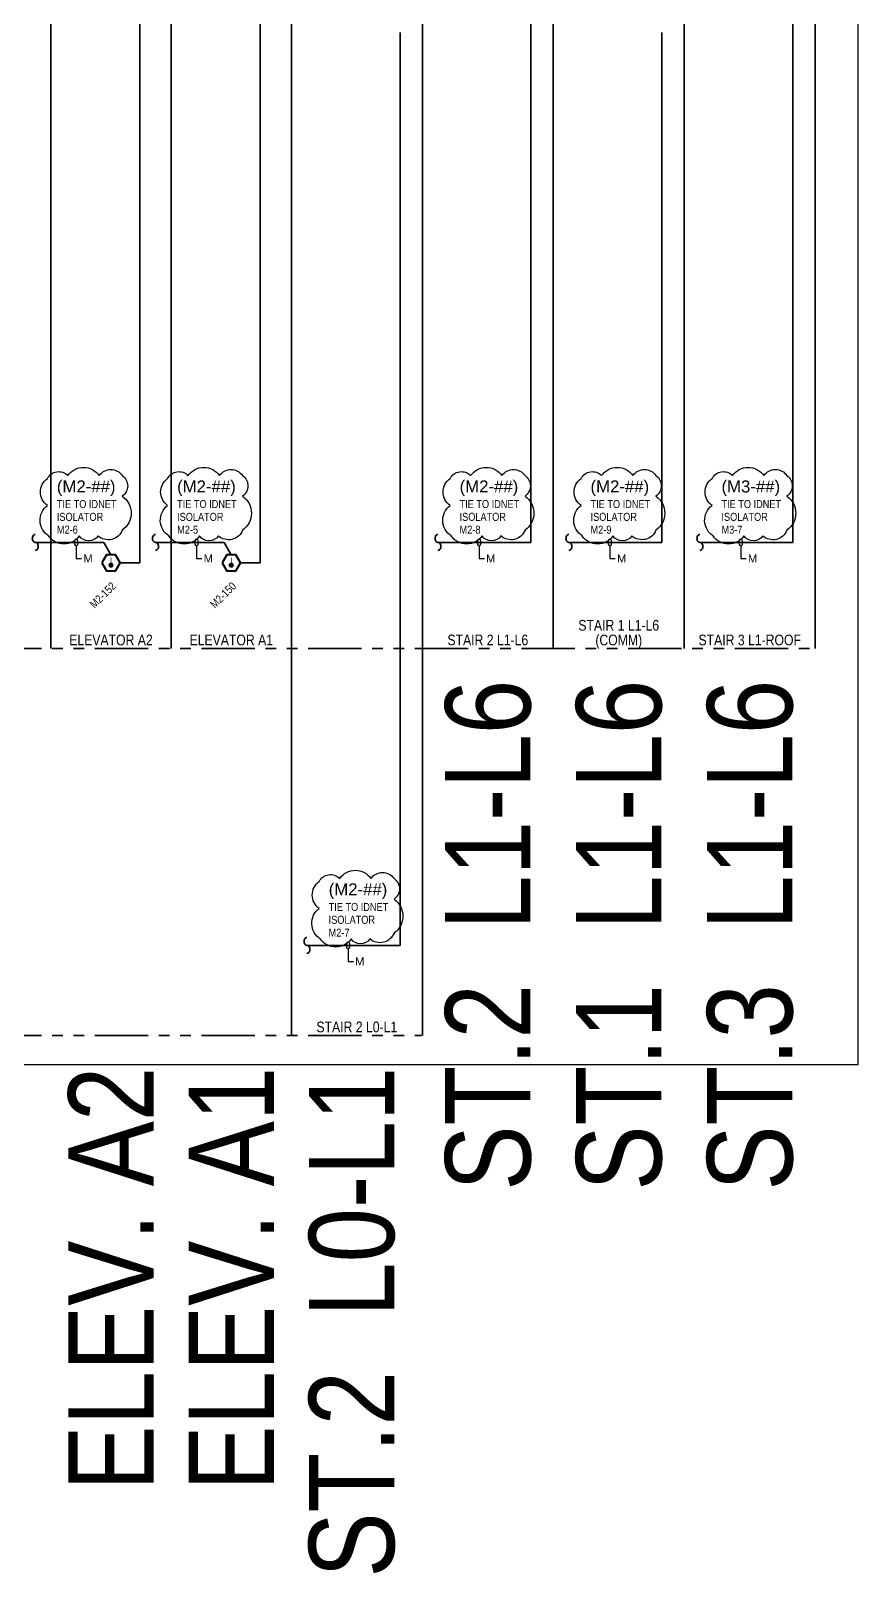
# Model space of a CAD drawing. Header units: inches. Extents: x 84 to 207, y -12 to 77.
# Drawn here: x 197.02 to 206.72, y -12.15 to 5.92 of the extents above; entities that cross this region are included whole.
import ezdxf
from ezdxf import colors
from ezdxf.entities.mleader import LeaderData, LeaderLine
from ezdxf.enums import TextEntityAlignment as Align
from ezdxf.math import Vec2, Vec3

# ---------------------------------------------------------------- set-up
doc = ezdxf.new("R2010")
doc.units = ezdxf.units.IN
doc.header["$MEASUREMENT"] = 0
doc.set_wipeout_variables(frame=1)
doc.linetypes.add('PHANTOM2', pattern=[1.25, 0.625, -0.125, 0.125, -0.125, 0.125, -0.125])
for name, color, linetype, lineweight in [('F-ALRM-DTCT', 23, 'Continuous', 40), ('F-ALRM-WIRE-DTCT', 151, 'Continuous', 35), ('F-ANNO-DTCT', 151, 'Continuous', 25), ('F-ANNO-DTCT-ADDR', 143, 'Continuous', 25), ('F-ANNO-DTCT-DESC', 150, 'Continuous', 25), ('F-ANNO-DTCT-NOTE', 140, 'Continuous', 25), ('F-ANNO-TEXT', 7, 'Continuous', 25), ('F-ANNO-WIPE', 7, 'Continuous', 0)]:
    doc.layers.add(name, color=color, linetype=linetype, lineweight=lineweight)
doc.styles.add('Body', font='', dxfattribs={"height": 0.09375})
doc.styles.add('MtXpl_Arial_Narrow', font='arial.ttf')
doc.styles.get("Standard").update_dxf_attribs({"font": 'arial.ttf'})
doc.styles.get('Body').set_extended_font_data('Arial Narrow')

# ---------------------------------------------------------------- blocks, each defined once
blk = doc.blocks.new('*U18')
at = {"color": 0, "linetype": 'ByBlock', "lineweight": -2, "style": 'Body', "flags": 9}
blk.add_attdef('WIREDROP', (-0.037, -0.197), '', height=0.00937, dxfattribs=at)
at = {"layer": 'F-ANNO-DTCT-ADDR', "style": 'Body', "flags": 8}
blk.add_attdef('ADDRESS', text='', height=0.0938, rotation=45, dxfattribs=at).set_placement((0, -0.218), align=Align.TOP_RIGHT)
at = {"layer": 'F-ANNO-DTCT-DESC', "lineweight": 30, "flags": 51}
blk.add_attdef('DESCRIPTION', text='', height=0.0938, rotation=45, dxfattribs=at).set_placement((0.201, -0.218), align=Align.TOP_RIGHT)
at = {"linetype": 'ByBlock', "lineweight": -2, "ltscale": 0.5}
blk.add_wipeout([(-0.054, 0.094), (-0.108, 0), (-0.054, -0.094), (0.054, -0.094), (0.108, 0), (0.054, 0.094)], dxfattribs=at).dxf.layer = 'F-ANNO-WIPE'
blk.add_lwpolyline([(-0.108, 0), (-0.054, -0.094), (0.054, -0.094), (0.108, 0), (0.054, 0.094), (-0.054, 0.094)], close=True, dxfattribs=at)
at = {"color": 0, "linetype": 'ByBlock', "lineweight": -2, "const_width": 0.0299}
blk.add_lwpolyline([(-0.015, -0.028, 1), (0.015, -0.028, 1)], format="xyb", close=True, dxfattribs=at)
at = {"color": 0, "linetype": 'ByBlock', "lineweight": -2, "const_width": 0.01}
blk.add_lwpolyline([(0, -0.021), (0, 0.062)], dxfattribs=at)
at = {"color": 0, "linetype": 'ByBlock', "lineweight": -2, "style": 'Body', "flags": 9}
for tag, p in [('DEVTYPE', (-0.037, -0.126)), ('POINTTYPE', (-0.037, -0.14)), ('ELEVATION', (-0.037, -0.154)), ('PID', (-0.037, -0.168)), ('PID_SECONDARY', (-0.037, -0.182))]:
    blk.add_attdef(tag, p, '', height=0.00937, dxfattribs=at)
at = {"layer": 'F-ANNO-DTCT', "style": 'Body', "flags": 8}
for tag, p in [('WG', (-0.199, 0.047)), ('WP', (0.178, 0.046))]:
    blk.add_attdef(tag, text='', height=0.0938, dxfattribs=at).set_placement(p, align=Align.MIDDLE_CENTER)
blk.add_attdef('HEAT_SENSOR_TYPE', text='', height=0.0938, dxfattribs=at).set_placement((0.098, -0.094), align=Align.MIDDLE_LEFT)
at = {"layer": 'F-ANNO-DTCT-NOTE', "linetype": 'ByBlock', "lineweight": -2, "flags": 104}
blk.add_attdef('NOTES', text='', height=0.0938, dxfattribs=at).set_placement((-0.145, 0.018), align=Align.TOP_RIGHT)
at = {"layer": 'F-ANNO-DTCT-NOTE', "linetype": 'ByBlock', "lineweight": -2, "style": 'Body', "flags": 8}
blk.add_attdef('NOTE', text='', height=0.0938, dxfattribs=at).set_placement((-0.145, -0.094), align=Align.TOP_RIGHT)
blk = doc.blocks.new('*U88')
at = {"color": 0}
for centre, major_axis in [((-0.046875, 0), (-0.046875, 0)), ((0.046875, 0), (0.046875, 0))]:
    blk.add_ellipse(centre, major_axis=major_axis, ratio=0.740925497, start_param=0, end_param=3.141592654, dxfattribs=at)
blk = doc.blocks.new('WireTagLoop')
at = {"color": 0, "linetype": 'ByBlock', "lineweight": -2}
blk.add_lwpolyline([(-0.5, 0.5, 0.999484), (-0.5, -0.5), (0.5, -0.5, 0.999484), (0.5, 0.5, 0.000258)], format="xyb", close=True, dxfattribs=at)
blk = doc.blocks.new('*U76')
at = {"color": 0, "linetype": 'ByBlock', "lineweight": -2}
for points in [[(0, 0.156), (0.083, 0.3)], [(0.083, 0.3), (0.888, 0.3)]]:
    blk.add_lwpolyline(points, dxfattribs=at)
blk = doc.blocks.new('*U89')
at = {"color": 0}
for centre, major_axis in [((-0.046875, 0), (-0.046875, 0)), ((0.046875, 0), (0.046875, 0))]:
    blk.add_ellipse(centre, major_axis=major_axis, ratio=0.740925497, start_param=0, end_param=3.141592654, dxfattribs=at)

msp = doc.modelspace()

# ---------------------------------------------------------------- linework, layer by layer
at = {"layer": 'Defpoints', "color": 1}
msp.add_lwpolyline([(171.017, -6.191), (206.716, -6.191), (206.716, 23.914), (171.017, 23.914)], close=True, dxfattribs=at)
at = {"layer": 'Defpoints', "color": 3}
for points in [[(198.093, 0.709, -0.520567), (198.093, 0.467, -0.520567), (198.093, 0.069, -0.520567), (197.81, 0.001, -0.520567), (197.589, 0.001, -0.520567), (197.229, 0.001, -0.520567), (197.215, 0.358, -0.520567), (197.215, 0.673, -0.520567), (197.455, 0.709, -0.520567), (197.822, 0.709, -0.520567)], [(199.502, 0.709, -0.520567), (199.502, 0.467, -0.520567), (199.502, 0.069, -0.520567), (199.219, 0.001, -0.520567), (198.998, 0.001, -0.520567), (198.638, 0.001, -0.520567), (198.624, 0.358, -0.520567), (198.624, 0.673, -0.520567), (198.864, 0.709, -0.520567), (199.232, 0.709, -0.520567)], [(202.812, 0.709, -0.520567), (202.812, 0.467, -0.520567), (202.812, 0.069, -0.520567), (202.529, 0.001, -0.520567), (202.308, 0.001, -0.520567), (201.948, 0.001, -0.520567), (201.934, 0.358, -0.520567), (201.934, 0.673, -0.520567), (202.174, 0.709, -0.520567), (202.541, 0.709, -0.520567)], [(204.346, 0.709, -0.520567), (204.346, 0.467, -0.520567), (204.346, 0.069, -0.520567), (204.064, 0.001, -0.520567), (203.842, 0.001, -0.520567), (203.482, 0.001, -0.520567), (203.469, 0.358, -0.520567), (203.469, 0.673, -0.520567), (203.709, 0.709, -0.520567), (204.076, 0.709, -0.520567)], [(201.277, -4.012, -0.520567), (201.277, -4.255, -0.520567), (201.277, -4.652, -0.520567), (200.995, -4.721, -0.520567), (200.774, -4.721, -0.520567), (200.413, -4.721, -0.520567), (200.4, -4.363, -0.520567), (200.4, -4.049, -0.520567), (200.64, -4.012, -0.520567), (201.007, -4.012, -0.520567)]]:
    msp.add_lwpolyline(points, format="xyb", close=True, dxfattribs=at)
at = {"layer": 'Defpoints', "color": 6}
msp.add_lwpolyline([(205.881, 0.709, -0.520567), (205.881, 0.467, -0.520567), (205.881, 0.069, -0.520567), (205.598, 0.001, -0.520567), (205.377, 0.001, -0.520567), (205.016, 0.001, -0.520567), (205.003, 0.358, -0.520567), (205.003, 0.673, -0.520567), (205.243, 0.709, -0.520567), (205.61, 0.709, -0.520567)], format="xyb", close=True, dxfattribs=at)
at = {"layer": 'F-ALRM-WIRE-DTCT', "color": 251, "true_color": 0x636466}
for p, q in [((198.665, 49.793), (198.665, -1.317)), ((200.074, 49.793), (200.074, -5.851)), ((203.143, 49.793), (203.143, -1.317)), ((204.677, 49.793), (204.677, -1.317)), ((206.212, 49.793), (206.212, -1.317)), ((201.609, 45.072), (201.609, -5.851))]:
    msp.add_line(p, q, dxfattribs=at)
at = {"layer": 'F-ALRM-WIRE-DTCT'}
for p, q in [((198.299, -0.313), (198.299, 23.517)), ((199.708, -0.313), (199.708, 23.517)), ((197.96, -0.313), (198.299, -0.313)), ((199.37, -0.313), (199.708, -0.313))]:
    msp.add_line(p, q, dxfattribs=at)
at = {"layer": 'F-ALRM-WIRE-DTCT', "color": 251, "linetype": 'PHANTOM2', "true_color": 0x636466}
for p, q in [((171.521, -1.317), (206.212, -1.317)), ((171.521, -5.851), (201.599, -5.851))]:
    msp.add_line(p, q, dxfattribs=at)
at = {"layer": 'F-ALRM-WIRE-DTCT', "color": 251, "true_color": 0x636466}
msp.add_lwpolyline([(197.256, -1.317), (197.256, 49.793)], dxfattribs=at)
at = {"layer": 'F-ALRM-WIRE-DTCT'}
for points in [[(202.881, 12.726), (202.881, -0.075)], [(205.95, 8.808), (205.95, -0.075)], [(201.347, 5.899), (201.347, -4.796)], [(204.416, 5.899), (204.416, -0.075)], [(202.881, -0.075), (201.792, -0.075)], [(204.416, -0.075), (203.326, -0.075)], [(205.95, -0.075), (204.861, -0.075)], [(201.347, -4.796), (200.257, -4.796)]]:
    msp.add_lwpolyline(points, dxfattribs=at)

# ---------------------------------------------------------------- block references
at = {"layer": 'F-ALRM-WIRE-DTCT', "rotation": 90}
for name, p in [('*U89', (197.073, -0.075)), ('*U88', (198.482, -0.075)), ('*U89', (198.482, -0.075)), ('*U88', (201.792, -0.075)), ('*U89', (201.792, -0.075)), ('*U88', (203.326, -0.075)), ('*U89', (203.326, -0.075)), ('*U88', (204.861, -0.075)), ('*U89', (204.861, -0.075)), ('*U88', (200.257, -4.796)), ('*U89', (200.257, -4.796))]:
    msp.add_blockref(name, p, dxfattribs=at)

# ---------------------------------------------------------------- texts
at = {"style": 'Body'}
for s, height, p in [('STAIR 1 L1-L6', 0.12493, (203.91, -1.108)), ('ELEVATOR A2', 0.12493, (197.96, -1.28)), ('ELEVATOR A1', 0.12493, (199.37, -1.28)), ('STAIR 2 L1-L6', 0.12493, (202.376, -1.28)), ('(COMM)', 0.1249, (203.91, -1.28)), ('STAIR 3 L1-ROOF', 0.12493, (205.445, -1.28)), ('STAIR 2 L0-L1', 0.12493, (200.841, -5.814))]:
    msp.add_text(s, height=height, dxfattribs=at).set_placement(p, align=Align.CENTER)
at = {"layer": 'Defpoints', "color": 3, "style": 'Body'}
for s, p in [('ST.2  L1-L6', (202.376, -1.684)), ('ST.1  L1-L6', (203.91, -1.684)), ('ELEV. A2', (197.96, -6.218)), ('ELEV. A1', (199.37, -6.218)), ('ST.2  L0-L1', (200.779, -6.218))]:
    msp.add_text(s, height=1, rotation=90, dxfattribs=at).set_placement(p, align=Align.MIDDLE_RIGHT)
at = {"layer": 'Defpoints', "color": 6, "style": 'Body'}
msp.add_text('ST.3  L1-L6', height=1, rotation=90, dxfattribs=at).set_placement((205.445, -1.684), align=Align.MIDDLE_RIGHT)
at = {"layer": 'F-ANNO-TEXT', "color": 8, "true_color": 0x808080, "style": 'MtXpl_Arial_Narrow'}
for s, p in [('(M2-##)', (197.326, 0.511)), ('(M2-##)', (198.735, 0.511)), ('(M2-##)', (202.045, 0.511)), ('(M2-##)', (203.579, 0.511)), ('(M3-##)', (205.114, 0.511)), ('(M2-##)', (200.511, -4.21))]:
    msp.add_text(s, height=0.1406, dxfattribs=at).set_placement(p)
at = {"layer": 'F-ANNO-TEXT', "lineweight": 25, "style": 'Body'}
for s, height, p in [('TIE TO IDNET', 0.09375, (198.024, 0.375)), ('TIE TO IDNET', 0.09375, (199.433, 0.375)), ('TIE TO IDNET', 0.09375, (202.743, 0.375)), ('TIE TO IDNET', 0.09375, (204.278, 0.375)), ('TIE TO IDNET', 0.09375, (205.812, 0.375)), ('ISOLATOR', 0.0938, (197.869, 0.225)), ('ISOLATOR', 0.0938, (199.278, 0.225)), ('ISOLATOR', 0.0938, (202.588, 0.225)), ('ISOLATOR', 0.0938, (204.123, 0.225)), ('ISOLATOR', 0.0938, (205.657, 0.225)), ('M2-6', 0.0938, (197.571, 0.075)), ('M2-5', 0.0938, (198.98, 0.075)), ('M2-8', 0.0938, (202.29, 0.075)), ('M2-9', 0.0938, (203.824, 0.075)), ('M3-7', 0.0938, (205.359, 0.075)), ('TIE TO IDNET', 0.09375, (201.209, -4.346)), ('ISOLATOR', 0.0938, (201.054, -4.496)), ('M2-7', 0.0938, (200.755, -4.647))]:
    msp.add_text(s, height=height, dxfattribs=at).set_placement(p, align=Align.MIDDLE_RIGHT)

# ---------------------------------------------------------------- leaders
at = {"layer": 'F-ALRM-WIRE-DTCT'}
ml = msp.add_multileader_mtext('Standard', dxfattribs=at)
ml.set_content('M', color=256, style='MtXpl_Arial_Narrow')
ml.set_leader_properties(color=256, linetype='Continuous')
ml.set_arrow_properties(name='WireTagLoop')
ml.build(insert=Vec2(0, 0))
ml.multileader.update_dxf_attribs({"text_right_attachment_type": 3, "text_bottom_attachment_type": 2, "dogleg_length": 0.0625, "arrow_head_size": 0.039})
ctx = ml.context
ctx.base_point, ctx.char_height, ctx.arrow_head_size, ctx.landing_gap_size, ctx.plane_origin = Vec3(202.335, -0.262), 0.0938, 0.039, 0.02, Vec3(200.232, 37.047)
ctx.right_attachment, ctx.top_attachment = 3, 2
notes = []
notes.append((ctx, [(0, (1, 1, 0), (202.273, -0.262), (1, 0), 0.0625, [(0, [(202.273, -0.075)], 0, [])])]))
ctx.mtext.insert, ctx.mtext.flow_direction = Vec3(202.355, -0.216), 5
ml = msp.add_multileader_mtext('Standard', dxfattribs=at)
ml.set_content('M', color=256, style='MtXpl_Arial_Narrow')
ml.set_leader_properties(color=256, linetype='Continuous')
ml.set_arrow_properties(name='WireTagLoop')
ml.build(insert=Vec2(0, 0))
ml.multileader.update_dxf_attribs({"text_right_attachment_type": 3, "text_bottom_attachment_type": 2, "dogleg_length": 0.0625, "arrow_head_size": 0.039})
ctx = ml.context
ctx.base_point, ctx.char_height, ctx.arrow_head_size, ctx.landing_gap_size, ctx.plane_origin = Vec3(203.87, -0.262), 0.0938, 0.039, 0.02, Vec3(201.766, 37.047)
ctx.right_attachment, ctx.top_attachment = 3, 2
notes.append((ctx, [(0, (1, 1, 0), (203.807, -0.262), (1, 0), 0.0625, [(0, [(203.807, -0.075)], 0, [])])]))
ctx.mtext.insert, ctx.mtext.flow_direction = Vec3(203.89, -0.216), 5
ml = msp.add_multileader_mtext('Standard', dxfattribs=at)
ml.set_content('M', color=256, style='MtXpl_Arial_Narrow')
ml.set_leader_properties(color=256, linetype='Continuous')
ml.set_arrow_properties(name='WireTagLoop')
ml.build(insert=Vec2(0, 0))
ml.multileader.update_dxf_attribs({"text_right_attachment_type": 3, "text_bottom_attachment_type": 2, "dogleg_length": 0.0625, "arrow_head_size": 0.039})
ctx = ml.context
ctx.base_point, ctx.char_height, ctx.arrow_head_size, ctx.landing_gap_size, ctx.plane_origin = Vec3(205.404, -0.262), 0.0938, 0.039, 0.02, Vec3(203.301, 37.047)
ctx.right_attachment, ctx.top_attachment = 3, 2
notes.append((ctx, [(0, (1, 1, 0), (205.342, -0.262), (1, 0), 0.0625, [(0, [(205.342, -0.075)], 0, [])])]))
ctx.mtext.insert, ctx.mtext.flow_direction = Vec3(205.424, -0.216), 5
ml = msp.add_multileader_mtext('Standard', dxfattribs=at)
ml.set_content('M', color=256, style='MtXpl_Arial_Narrow')
ml.set_leader_properties(color=256, linetype='Continuous')
ml.set_arrow_properties(name='WireTagLoop')
ml.build(insert=Vec2(0, 0))
ml.multileader.update_dxf_attribs({"text_right_attachment_type": 3, "text_bottom_attachment_type": 2, "dogleg_length": 0.0625, "arrow_head_size": 0.039})
ctx = ml.context
ctx.base_point, ctx.char_height, ctx.arrow_head_size, ctx.landing_gap_size, ctx.plane_origin = Vec3(200.801, -4.984), 0.0938, 0.039, 0.02, Vec3(198.698, 32.326)
ctx.right_attachment, ctx.top_attachment = 3, 2
notes.append((ctx, [(0, (1, 1, 0), (200.738, -4.984), (1, 0), 0.0625, [(0, [(200.738, -4.796)], 0, [])])]))
ctx.mtext.insert, ctx.mtext.flow_direction = Vec3(200.821, -4.937), 5
for ctx, leaders in notes:
    for number, flags, end, landing, length, lines in leaders:
        leader = LeaderData()
        leader.index, (leader.has_last_leader_line, leader.has_dogleg_vector, leader.attachment_direction) = number, flags
        leader.last_leader_point, leader.dogleg_vector, leader.dogleg_length = Vec3(end), Vec3(landing), length
        for number, points, colour, breaks in lines:
            line = LeaderLine()
            line.index, line.vertices, line.color, line.breaks = number, Vec3.list(points), colors.encode_raw_color(colour), breaks
            leader.lines.append(line)
        ctx.leaders.append(leader)

# ---------------------------------------------------------------- next in the draw order: block references
at = {"layer": 'F-ALRM-DTCT'}
ref = msp.add_blockref('*U18', (197.96, -0.313), dxfattribs=at)
ref.add_attrib('ADDRESS', 'M2-152', dxfattribs={"layer": 'F-ANNO-DTCT-ADDR', "height": 0.0938, "rotation": 45, "style": 'Body'}).set_placement((197.96, -0.53), align=Align.TOP_RIGHT)
ref = msp.add_blockref('*U18', (199.37, -0.313), dxfattribs=at)
ref.add_attrib('ADDRESS', 'M2-150', dxfattribs={"layer": 'F-ANNO-DTCT-ADDR', "height": 0.0938, "rotation": 45, "style": 'Body'}).set_placement((199.37, -0.53), align=Align.TOP_RIGHT)

# ---------------------------------------------------------------- next in the draw order: block references
at = {"layer": 'F-ALRM-WIRE-DTCT', "xscale": -1}
for p in [(197.96, -0.375), (199.37, -0.375)]:
    msp.add_blockref('*U76', p, dxfattribs=at)

# ---------------------------------------------------------------- next in the draw order: leaders
at = {"layer": 'F-ALRM-WIRE-DTCT'}
ml = msp.add_multileader_mtext('Standard', dxfattribs=at)
ml.set_content('M', color=256, style='MtXpl_Arial_Narrow')
ml.set_leader_properties(color=256, linetype='Continuous')
ml.set_arrow_properties(name='WireTagLoop')
ml.build(insert=Vec2(0, 0))
ml.multileader.update_dxf_attribs({"text_right_attachment_type": 3, "text_bottom_attachment_type": 2, "dogleg_length": 0.0625, "arrow_head_size": 0.039})
ctx = ml.context
ctx.base_point, ctx.char_height, ctx.arrow_head_size, ctx.landing_gap_size, ctx.plane_origin = Vec3(197.617, -0.262), 0.0938, 0.039, 0.02, Vec3(195.513, 32.326)
ctx.right_attachment, ctx.top_attachment = 3, 2
notes = []
notes.append((ctx, [(0, (1, 1, 0), (197.554, -0.262), (1, 0), 0.0625, [(0, [(197.554, -0.075)], 0, [])])]))
ctx.mtext.insert, ctx.mtext.flow_direction = Vec3(197.637, -0.216), 5
ml = msp.add_multileader_mtext('Standard', dxfattribs=at)
ml.set_content('M', color=256, style='MtXpl_Arial_Narrow')
ml.set_leader_properties(color=256, linetype='Continuous')
ml.set_arrow_properties(name='WireTagLoop')
ml.build(insert=Vec2(0, 0))
ml.multileader.update_dxf_attribs({"text_right_attachment_type": 3, "text_bottom_attachment_type": 2, "dogleg_length": 0.0625, "arrow_head_size": 0.039})
ctx = ml.context
ctx.base_point, ctx.char_height, ctx.arrow_head_size, ctx.landing_gap_size, ctx.plane_origin = Vec3(199.026, -0.262), 0.0938, 0.039, 0.02, Vec3(196.922, 32.326)
ctx.right_attachment, ctx.top_attachment = 3, 2
notes.append((ctx, [(0, (1, 1, 0), (198.963, -0.262), (1, 0), 0.0625, [(0, [(198.963, -0.075)], 0, [])])]))
ctx.mtext.insert, ctx.mtext.flow_direction = Vec3(199.046, -0.216), 5
for ctx, leaders in notes:
    for number, flags, end, landing, length, lines in leaders:
        leader = LeaderData()
        leader.index, (leader.has_last_leader_line, leader.has_dogleg_vector, leader.attachment_direction) = number, flags
        leader.last_leader_point, leader.dogleg_vector, leader.dogleg_length = Vec3(end), Vec3(landing), length
        for number, points, colour, breaks in lines:
            line = LeaderLine()
            line.index, line.vertices, line.color, line.breaks = number, Vec3.list(points), colors.encode_raw_color(colour), breaks
            leader.lines.append(line)
        ctx.leaders.append(leader)

doc.saveas('drawing.dxf')
